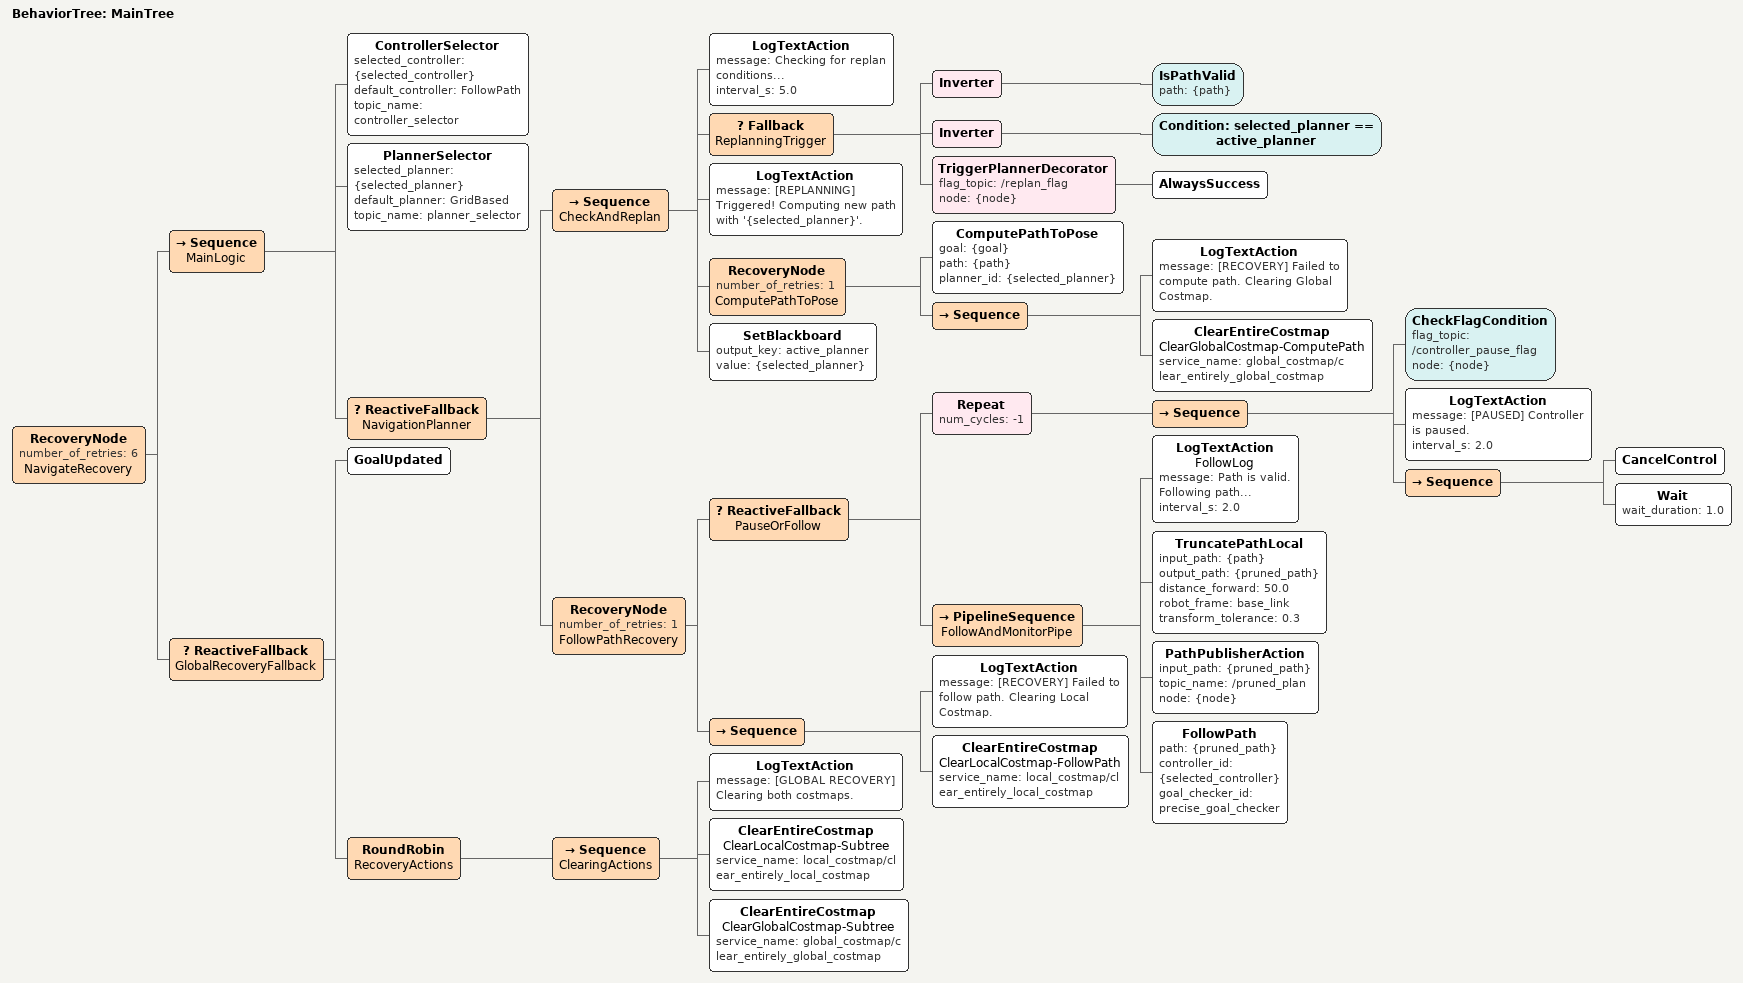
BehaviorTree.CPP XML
<root BTCPP_format="4" main_tree_to_execute="MainTree">
    <BehaviorTree ID="MainTree">
      <RecoveryNode number_of_retries="6" name="NavigateRecovery">

        <Sequence name="MainLogic">
          <ControllerSelector selected_controller="{selected_controller}" default_controller="FollowPath" topic_name="controller_selector"/>
          <PlannerSelector selected_planner="{selected_planner}" default_planner="GridBased" topic_name="planner_selector"/>

          <ReactiveFallback name="NavigationPlanner">

            <Sequence name="CheckAndReplan">
              <LogTextAction message="Checking for replan conditions..." interval_s="5.0"/>

              <Fallback name="ReplanningTrigger">
                <Inverter>
                  <IsPathValid path="{path}"/>
                </Inverter>
                <Inverter>
                  <Condition ID="selected_planner == active_planner" />
                </Inverter>
                <TriggerPlannerDecorator flag_topic="/replan_flag" node="{node}">
                    <AlwaysSuccess />
                </TriggerPlannerDecorator>
              </Fallback>

              <LogTextAction message="[REPLANNING] Triggered! Computing new path with '{selected_planner}'."/>
              <RecoveryNode number_of_retries="1" name="ComputePathToPose">
                <ComputePathToPose goal="{goal}" path="{path}" planner_id="{selected_planner}"/>
                <Sequence>
                    <LogTextAction message="[RECOVERY] Failed to compute path. Clearing Global Costmap."/>
                    <ClearEntireCostmap name="ClearGlobalCostmap-ComputePath" service_name="global_costmap/clear_entirely_global_costmap"/>
                </Sequence>
              </RecoveryNode>

              <SetBlackboard output_key="active_planner" value="{selected_planner}"/>
            </Sequence>

            <RecoveryNode number_of_retries="1" name="FollowPathRecovery">
                <ReactiveFallback name="PauseOrFollow">

                  <Repeat num_cycles="-1">
                    <Sequence>
                      <CheckFlagCondition flag_topic="/controller_pause_flag" node="{node}" />
                      <LogTextAction message="[PAUSED] Controller is paused." interval_s="2.0"/>
                      <Sequence>
                        <CancelControl/>
                        <Wait wait_duration="1.0"/>
                      </Sequence>
                    </Sequence>
                  </Repeat>

                  <PipelineSequence name="FollowAndMonitorPipe">
                      <LogTextAction name="FollowLog" message="Path is valid. Following path..." interval_s="2.0" />
                      <TruncatePathLocal input_path="{path}" output_path="{pruned_path}" distance_forward="50.0" robot_frame="base_link" transform_tolerance="0.3"/>
                      <PathPublisherAction input_path="{pruned_path}" topic_name="/pruned_plan" node="{node}" />
                      <FollowPath path="{pruned_path}" controller_id="{selected_controller}" goal_checker_id="precise_goal_checker"/>
                  </PipelineSequence>

                </ReactiveFallback>

                <Sequence>
                    <LogTextAction message="[RECOVERY] Failed to follow path. Clearing Local Costmap."/>
                    <ClearEntireCostmap name="ClearLocalCostmap-FollowPath" service_name="local_costmap/clear_entirely_local_costmap"/>
                </Sequence>
              </RecoveryNode>

          </ReactiveFallback>
        </Sequence>

        <ReactiveFallback name="GlobalRecoveryFallback">
          <GoalUpdated/>
          <RoundRobin name="RecoveryActions">
            <Sequence name="ClearingActions">
              <LogTextAction message="[GLOBAL RECOVERY] Clearing both costmaps."/>
              <ClearEntireCostmap name="ClearLocalCostmap-Subtree" service_name="local_costmap/clear_entirely_local_costmap"/>
              <ClearEntireCostmap name="ClearGlobalCostmap-Subtree" service_name="global_costmap/clear_entirely_global_costmap"/>
            </Sequence>
          </RoundRobin>
        </ReactiveFallback>

      </RecoveryNode>
    </BehaviorTree>
</root>
